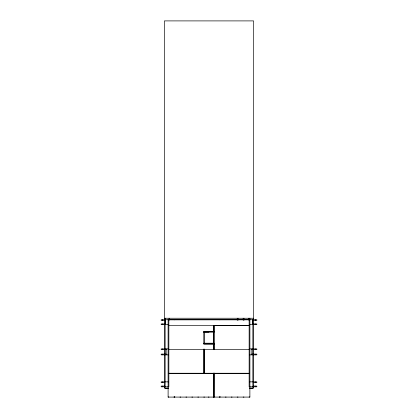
<?xml version="1.0" encoding="UTF-8"?>
<svg xmlns="http://www.w3.org/2000/svg" width="418" height="418" viewBox="0 0 418 418"><rect width="100%" height="100%" fill="white"/><g stroke="black" fill="none" stroke-linecap="round" stroke-linejoin="round"><path stroke-width="0.63" d="M164.394 386.817L165.136 386.812L165.136 318.239M168.109 386.812L168.851 386.807L168.851 319.645L168.109 319.645L168.109 397.09L249.886 397.079L249.886 318.239M249.886 386.807L249.138 386.812L249.138 318.239M253.601 386.843L252.859 386.849L252.859 319.723M203.791 332.127L208.932 332.101M164.394 318.239L253.601 318.239M164.394 319.807L165.136 319.807M168.109 319.817L249.886 319.801M252.859 319.833L253.601 319.807M165.732 320.465L161.181 320.465L161.181 319.723L256.819 319.723L256.819 320.465L252.268 320.465M165.732 323.934L161.181 323.934L161.181 324.681L168.334 324.681M252.268 323.934L256.819 323.934L256.819 324.681L249.666 324.681M168.757 325.575L249.232 325.575M249.243 325.648L213.864 325.648L213.864 349.422L213.802 343.826M203.791 331.411L214.173 331.411M203.791 332.153L214.173 332.153M214.173 343.22L203.791 343.22L203.791 343.936L214.173 343.962M203.791 343.298L214.173 343.298M168.334 348.91L161.181 348.91L161.181 349.652L166.385 349.652M249.666 348.91L256.819 348.91L256.819 349.652L251.615 349.652M168.752 349.474L249.243 349.422M166.385 354.109L161.181 354.109L161.181 354.856L168.334 354.856M251.615 354.109L256.819 354.109L256.819 354.856L249.666 354.856M168.752 373.253L249.232 373.248M168.762 373.311L249.243 373.321M168.391 381.859L161.181 381.859L161.181 382.601L164.493 382.601M249.603 381.859L256.819 381.859L256.819 382.601L253.501 382.601M164.478 386.07L161.181 386.07L161.181 386.812L168.376 386.812M253.522 386.07L256.819 386.07L256.819 386.812L249.619 386.812M252.859 386.765L253.601 386.765M168.511 388.113L164.394 388.113L164.394 20.9L253.595 20.9L253.595 388.113L249.483 388.113M168.386 388.359L165.136 388.359L165.136 387.617M249.603 388.359L252.853 388.359L252.853 387.617M168.109 396.995L168.851 397.079M213.462 396.995L214.204 396.995M249.886 396.995L249.138 397.079M255.649 323.934L255.649 324.681M255.633 319.723L255.633 320.465M255.57 348.91L255.57 349.652M255.586 354.109L255.586 354.856M255.45 381.859L255.45 382.601M255.471 386.07L255.471 386.812M252.362 319.723L252.362 324.681M251.866 348.91L251.866 354.856M248.893 318.239L248.893 320.198M243.94 318.239L243.94 320.272M243.94 397.079L243.192 397.079M243.192 318.239L243.192 320.272M237.988 318.239L237.988 320.272M237.988 397.079L237.246 397.079M237.246 318.239L237.246 320.272M232.042 397.079L231.3 397.079M226.096 397.079L225.354 397.079M220.15 319.744L219.408 319.744M214.204 325.648L214.204 331.495M214.204 343.831L214.204 349.673M214.204 373.049L214.204 397.079M213.791 325.622L213.791 331.432M213.462 325.648L213.462 349.673M213.462 373.049L213.462 397.079M209 397.079L208.258 397.079M204.533 332.059L204.533 343.298M204.533 349.025L204.533 373.702M204.533 397.079L203.791 397.079M204.193 349.464L204.193 373.248M204.13 349.464L204.13 373.253M203.791 349.025L203.791 373.702M198.587 397.079L197.845 397.079M192.641 397.079L191.899 397.079M186.694 397.079L185.953 397.079M180.748 397.079L180.001 397.079M174.802 319.744L174.055 319.744M169.102 318.239L169.102 320.198M166.129 348.91L166.129 354.856M165.632 319.723L165.632 324.681M162.545 381.859L162.545 382.601M162.529 386.07L162.529 386.812M162.43 348.91L162.43 349.652M162.409 354.109L162.409 354.856M162.367 319.723L162.367 320.465M162.351 323.934L162.351 324.681M214.173 331.333L203.791 331.333L203.791 344.045L214.173 344.045L214.173 331.333M174.802 396.938L174.055 397.016L174.802 396.938M220.15 396.938L219.408 397.016L220.15 396.938M213.864 397.1L213.864 373.311L213.802 397.09"/></g></svg>
